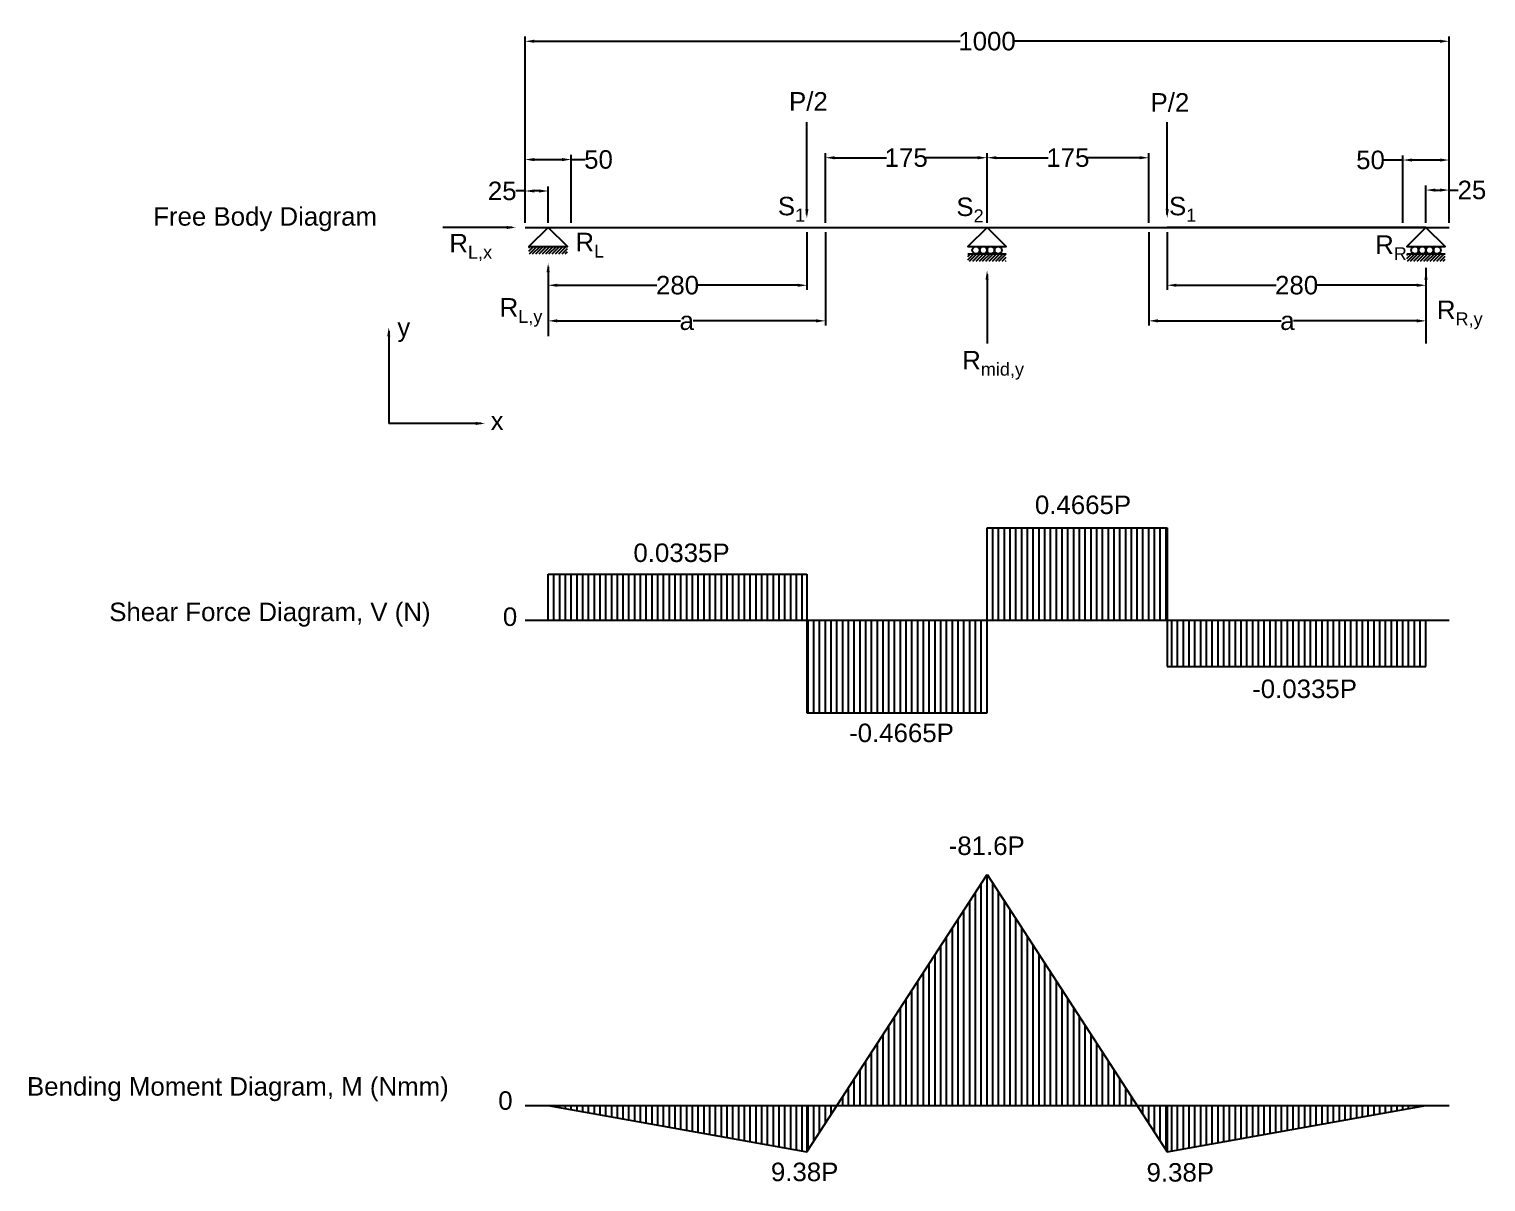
# Model space of a CAD drawing. Header units: millimetres. Extents: x 213 to 5859, y 548 to 2054.
# Drawn here: x 213 to 1790, y 805 to 2052 of the extents above; entities that cross this region are included whole.
import ezdxf

# ---------------------------------------------------------------- set-up
doc = ezdxf.new("R2010")
doc.units = ezdxf.units.MM
doc.header["$MEASUREMENT"] = 0
doc.styles.get("Standard").update_dxf_attribs({"font": 'arial.ttf'})
doc.dimstyles.get("Standard").update_dxf_attribs({"dimtxt": 20, "dimasz": 10, "dimexe": 5, "dimexo": 5, "dimgap": 0.09, "dimtad": 0, "dimtih": 1, "dimtoh": 1, "dimdec": 0, "dimzin": 0, "dimdsep": 46, "dimtxsty": 'Standard', "dimcen": 0.09, "dimadec": 0, "dimazin": 0, "dimtfac": 1, "dimtdec": 0, "dimtofl": 0, "dimtmove": 0, "dimatfit": 3, "dimfxl": 1, "dimtolj": 1, "dimtzin": 0, "dimarcsym": 0})
pattern_1 = [(45, (437.5, 1212.5), (-1.767767, 1.767767), [])]

# ---------------------------------------------------------------- blocks, each defined once
blk = doc.blocks.new('*D1')
at = {"color": 0, "lineweight": -2, "transparency": 16777216}
for p, q in [((750, 1842.5), (750, 2044)), ((760, 2039), (1221, 2039)), ((1740, 2039), (1279, 2039)), ((1750, 1842.5), (1750, 2044))]:
    blk.add_line(p, q, dxfattribs=at)
at = {"color": 0, "transparency": 16777216}
for points in [[(760, 2040.7), (760, 2037.3), (750, 2039)], [(1740, 2040.7), (1740, 2037.3), (1750, 2039)]]:
    blk.add_solid(points, dxfattribs=at)
at = {"layer": 'Defpoints', "color": 0, "transparency": 16777216}
for p in [(1750, 2039), (750, 1837.5), (1750, 1837.5)]:
    blk.add_point(p, dxfattribs=at)
at = {"color": 0, "transparency": 16777216, "insert": (1250, 2039), "char_height": 20, "attachment_point": 5}
blk.add_mtext('\\A1;1000', dxfattribs=at)
blk = doc.blocks.new('*D2')
at = {"color": 0, "lineweight": -2, "transparency": 16777216}
for p, q in [((750, 1877), (740, 1877)), ((750, 1842.5), (750, 1882)), ((765, 1877), (760, 1877)), ((775, 1842.5), (775, 1882))]:
    blk.add_line(p, q, dxfattribs=at)
at = {"color": 0, "transparency": 16777216}
for points in [[(760, 1878.7), (760, 1875.3), (750, 1877)], [(765, 1878.7), (765, 1875.3), (775, 1877)]]:
    blk.add_solid(points, dxfattribs=at)
at = {"layer": 'Defpoints', "color": 0, "transparency": 16777216}
for p in [(775, 1877), (750, 1837.5), (775, 1837.5)]:
    blk.add_point(p, dxfattribs=at)
at = {"color": 0, "transparency": 16777216, "insert": (725.3, 1877), "char_height": 20, "attachment_point": 5}
blk.add_mtext('\\A1;25', dxfattribs=at)
blk = doc.blocks.new('*D3')
at = {"color": 0, "lineweight": -2, "transparency": 16777216}
for p, q in [((750, 1842.5), (750, 1916)), ((760, 1911), (790, 1911)), ((800, 1842.5), (800, 1916)), ((800, 1911), (815.1, 1911))]:
    blk.add_line(p, q, dxfattribs=at)
at = {"color": 0, "transparency": 16777216}
for points in [[(760, 1912.7), (760, 1909.3), (750, 1911)], [(790, 1912.7), (790, 1909.3), (800, 1911)]]:
    blk.add_solid(points, dxfattribs=at)
at = {"layer": 'Defpoints', "color": 0, "transparency": 16777216}
for p in [(800, 1911), (750, 1837.5), (800, 1837.5)]:
    blk.add_point(p, dxfattribs=at)
at = {"color": 0, "transparency": 16777216, "insert": (829.5, 1911), "char_height": 20, "attachment_point": 5}
blk.add_mtext('\\A1;50', dxfattribs=at)
blk = doc.blocks.new('*D4')
at = {"color": 0, "lineweight": -2, "transparency": 16777216}
for p, q in [((1055, 1832.5), (1055, 1770)), ((775, 1794), (775, 1770)), ((785, 1775), (892.7, 1775)), ((1045, 1775), (937.3, 1775))]:
    blk.add_line(p, q, dxfattribs=at)
at = {"color": 0, "transparency": 16777216}
for points in [[(785, 1776.7), (785, 1773.3), (775, 1775)], [(1045, 1776.7), (1045, 1773.3), (1055, 1775)]]:
    blk.add_solid(points, dxfattribs=at)
at = {"layer": 'Defpoints', "color": 0, "transparency": 16777216}
for p in [(1055, 1837.5), (775, 1799), (1055, 1775)]:
    blk.add_point(p, dxfattribs=at)
at = {"color": 0, "transparency": 16777216, "insert": (915, 1775), "char_height": 20, "attachment_point": 5}
blk.add_mtext('\\A1;280', dxfattribs=at)
blk = doc.blocks.new('*D5')
at = {"color": 0, "lineweight": -2, "transparency": 16777216}
for p, q in [((1445, 1832.5), (1445, 1770)), ((1725, 1786), (1725, 1770)), ((1455, 1775), (1562.7, 1775)), ((1715, 1775), (1607.3, 1775))]:
    blk.add_line(p, q, dxfattribs=at)
at = {"color": 0, "transparency": 16777216}
for points in [[(1455, 1776.7), (1455, 1773.3), (1445, 1775)], [(1715, 1776.7), (1715, 1773.3), (1725, 1775)]]:
    blk.add_solid(points, dxfattribs=at)
at = {"layer": 'Defpoints', "color": 0, "transparency": 16777216}
for p in [(1445, 1837.5), (1725, 1791), (1445, 1775)]:
    blk.add_point(p, dxfattribs=at)
at = {"color": 0, "transparency": 16777216, "insert": (1585, 1775), "char_height": 20, "attachment_point": 5}
blk.add_mtext('\\A1;280', dxfattribs=at)
blk = doc.blocks.new('*D6')
at = {"color": 0, "lineweight": -2, "transparency": 16777216}
for p, q in [((1700, 1910.5), (1679.4, 1910.5)), ((1700, 1842.5), (1700, 1915.5)), ((1740, 1910.5), (1710, 1910.5)), ((1750, 1842.5), (1750, 1915.5))]:
    blk.add_line(p, q, dxfattribs=at)
at = {"color": 0, "transparency": 16777216}
for points in [[(1710, 1912.2), (1710, 1908.8), (1700, 1910.5)], [(1740, 1912.2), (1740, 1908.8), (1750, 1910.5)]]:
    blk.add_solid(points, dxfattribs=at)
at = {"layer": 'Defpoints', "color": 0, "transparency": 16777216}
for p in [(1750, 1910.5), (1700, 1837.5), (1750, 1837.5)]:
    blk.add_point(p, dxfattribs=at)
at = {"color": 0, "transparency": 16777216, "insert": (1665, 1910.5), "char_height": 20, "attachment_point": 5}
blk.add_mtext('\\A1;50', dxfattribs=at)
blk = doc.blocks.new('*D7')
at = {"color": 0, "lineweight": -2, "transparency": 16777216}
for p, q in [((1725, 1842.5), (1725, 1883)), ((1735, 1878), (1740, 1878)), ((1750, 1842.5), (1750, 1883)), ((1750, 1878), (1760, 1878))]:
    blk.add_line(p, q, dxfattribs=at)
at = {"color": 0, "transparency": 16777216}
for points in [[(1735, 1879.7), (1735, 1876.3), (1725, 1878)], [(1740, 1879.7), (1740, 1876.3), (1750, 1878)]]:
    blk.add_solid(points, dxfattribs=at)
at = {"layer": 'Defpoints', "color": 0, "transparency": 16777216}
for p in [(1750, 1878), (1725, 1837.5), (1750, 1837.5)]:
    blk.add_point(p, dxfattribs=at)
at = {"color": 0, "transparency": 16777216, "insert": (1774.7, 1878), "char_height": 20, "attachment_point": 5}
blk.add_mtext('\\A1;25', dxfattribs=at)
blk = doc.blocks.new('*D25')
at = {"color": 0, "lineweight": -2, "transparency": 16777216}
for p, q in [((1075, 1832.5), (1075, 1731.5)), ((775, 1794), (775, 1731.5)), ((785, 1736.5), (918.2, 1736.5)), ((1065, 1736.5), (931.8, 1736.5))]:
    blk.add_line(p, q, dxfattribs=at)
at = {"color": 0, "transparency": 16777216}
for points in [[(785, 1738.2), (785, 1734.8), (775, 1736.5)], [(1065, 1738.2), (1065, 1734.8), (1075, 1736.5)]]:
    blk.add_solid(points, dxfattribs=at)
at = {"layer": 'Defpoints', "color": 0, "transparency": 16777216}
for p in [(1075, 1837.5), (775, 1799), (1075, 1736.5)]:
    blk.add_point(p, dxfattribs=at)
at = {"color": 0, "transparency": 16777216, "insert": (925, 1736.5), "char_height": 20, "attachment_point": 5}
blk.add_mtext('\\A1;a', dxfattribs=at)
blk = doc.blocks.new('*D27')
at = {"color": 0, "lineweight": -2, "transparency": 16777216}
for p, q in [((1075, 1842.5), (1075, 1918)), ((1085, 1913), (1141.2, 1913)), ((1240, 1913), (1183.8, 1913)), ((1250, 1842.5), (1250, 1918))]:
    blk.add_line(p, q, dxfattribs=at)
at = {"color": 0, "transparency": 16777216}
for points in [[(1085, 1914.7), (1085, 1911.3), (1075, 1913)], [(1240, 1914.7), (1240, 1911.3), (1250, 1913)]]:
    blk.add_solid(points, dxfattribs=at)
at = {"layer": 'Defpoints', "color": 0, "transparency": 16777216}
for p in [(1250, 1913), (1075, 1837.5), (1250, 1837.5)]:
    blk.add_point(p, dxfattribs=at)
at = {"color": 0, "transparency": 16777216, "insert": (1162.5, 1913), "char_height": 20, "attachment_point": 5}
blk.add_mtext('\\A1;175', dxfattribs=at)
blk = doc.blocks.new('*D28')
at = {"color": 0, "lineweight": -2, "transparency": 16777216}
for p, q in [((1425, 1832.5), (1425, 1731.5)), ((1725, 1794), (1725, 1731.5)), ((1435, 1736.5), (1568.2, 1736.5)), ((1715, 1736.5), (1581.8, 1736.5))]:
    blk.add_line(p, q, dxfattribs=at)
at = {"color": 0, "transparency": 16777216}
for points in [[(1435, 1738.2), (1435, 1734.8), (1425, 1736.5)], [(1715, 1738.2), (1715, 1734.8), (1725, 1736.5)]]:
    blk.add_solid(points, dxfattribs=at)
at = {"layer": 'Defpoints', "color": 0, "transparency": 16777216}
for p in [(1425, 1837.5), (1725, 1799), (1425, 1736.5)]:
    blk.add_point(p, dxfattribs=at)
at = {"color": 0, "transparency": 16777216, "insert": (1575, 1736.5), "char_height": 20, "attachment_point": 5}
blk.add_mtext('\\A1;a', dxfattribs=at)
blk = doc.blocks.new('*D29')
at = {"color": 0, "lineweight": -2, "transparency": 16777216}
for p, q in [((1250, 1842.5), (1250, 1918)), ((1260, 1913), (1316.2, 1913)), ((1415, 1913), (1358.8, 1913)), ((1425, 1842.5), (1425, 1918))]:
    blk.add_line(p, q, dxfattribs=at)
at = {"color": 0, "transparency": 16777216}
for points in [[(1260, 1914.7), (1260, 1911.3), (1250, 1913)], [(1415, 1914.7), (1415, 1911.3), (1425, 1913)]]:
    blk.add_solid(points, dxfattribs=at)
at = {"layer": 'Defpoints', "color": 0, "transparency": 16777216}
for p in [(1250, 1913), (1250, 1837.5), (1425, 1837.5)]:
    blk.add_point(p, dxfattribs=at)
at = {"color": 0, "transparency": 16777216, "insert": (1337.5, 1913), "char_height": 20, "attachment_point": 5}
blk.add_mtext('\\A1;175', dxfattribs=at)

msp = doc.modelspace()

# ---------------------------------------------------------------- hatches: boundary and pattern name
h = msp.add_hatch()
h.set_pattern_fill('ANSI31', color=256, scale=20)
h.set_pattern_definition(pattern_1)
h.paths.add_polyline_path([(795.8, 1809), (795.8, 1817), (754.2, 1817), (754.2, 1809)])
h.paths.add_polyline_path([(1745.8, 1801), (1745.8, 1809), (1704.2, 1809), (1704.2, 1801)])
h = msp.add_hatch()
h.set_pattern_fill('ANSI31', color=256, scale=20)
h.set_pattern_definition(pattern_1)
h.paths.add_polyline_path([(1270.8, 1801), (1270.8, 1809), (1229.2, 1809), (1229.2, 1801)])
h = msp.add_hatch()
h.set_pattern_fill('ANSI31', color=256, scale=50, angle=45)
h.set_pattern_definition([(90, (0, 175), (-6.25, 0), [])])
h.paths.add_polyline_path([(775, 1462.5), (775, 1412.5), (1055, 1412.5), (1055, 1462.5)])
h.paths.add_polyline_path([(1250, 1312.5), (1250, 1412.5), (1055, 1412.5), (1055, 1312.5)])
h.paths.add_polyline_path([(1445, 1412.5), (1445, 1512.5), (1250, 1512.5), (1250, 1412.5)])
h.paths.add_polyline_path([(1725, 1362.5), (1725, 1412.5), (1445, 1412.5), (1445, 1362.5)])
h = msp.add_hatch()
h.set_pattern_fill('ANSI31', color=256, scale=50, angle=45)
h.set_pattern_definition([(90, (0, 75), (-6.25, 0), [])])
h.paths.add_polyline_path([(1055, 887.5), (775, 887.5), (1055, 837.5)])
h.paths.add_polyline_path([(1087.5, 887.5), (1055, 887.5), (1055, 837.5)])
h.paths.add_polyline_path([(1250, 1137.5), (1087.5, 887.5), (1250, 887.5)])
h.paths.add_polyline_path([(1250, 1137.5), (1250, 887.5), (1412.5, 887.5)])
h.paths.add_polyline_path([(1445, 887.5), (1412.5, 887.5), (1445, 837.5)])
h.paths.add_polyline_path([(1725, 887.5), (1445, 887.5), (1445, 837.5)])

# ---------------------------------------------------------------- linework, layer by layer
for p, q in [((750, 1837.5), (775, 1837.5)), ((775, 1837.5), (800, 1837.5)), ((775, 1837.5), (1055, 1837.5)), ((775, 1837.5), (1075, 1837.5)), ((800, 1837.5), (1098, 1837.5)), ((1098, 1837.5), (1250, 1837.5)), ((1250, 1837.5), (1402, 1837.5)), ((1402, 1837.5), (1700, 1837.5)), ((1725, 1837.5), (1445, 1837.5)), ((1700, 1837.5), (1725, 1837.5)), ((1725, 1837.5), (1750, 1837.5)), ((1229.2, 1809), (1270.8, 1809)), ((1704.2, 1809), (1745.8, 1809)), ((1250, 1312.5), (1250, 1512.5)), ((1250, 1512.5), (1445, 1512.5)), ((1445, 1512.5), (1445, 1362.5)), ((775, 1412.5), (775, 1462.5)), ((775, 1462.5), (1055, 1462.5)), ((1055, 1462.5), (1055, 1312.5)), ((750, 1412.5), (775, 1412.5)), ((775, 1412.5), (1055, 1412.5)), ((1055, 1412.5), (1250, 1412.5)), ((1250, 1412.5), (1445, 1412.5)), ((1445, 1412.5), (1725, 1412.5)), ((1725, 1412.5), (1750, 1412.5)), ((1725, 1362.5), (1725, 1412.5)), ((1445, 1362.5), (1725, 1362.5)), ((1055, 1312.5), (1250, 1312.5)), ((1055, 837.5), (1250, 1137.5)), ((1250, 887.5), (1250, 1137.5)), ((1250, 1137.5), (1445, 837.5)), ((750, 887.5), (775, 887.5)), ((775, 887.5), (1055, 887.5)), ((775, 887.5), (1055, 837.5)), ((1055, 887.5), (1250, 887.5)), ((1055, 887.5), (1055, 837.5)), ((1250, 887.5), (1445, 887.5)), ((1445, 887.5), (1725, 887.5)), ((1445, 887.5), (1445, 837.5)), ((1445, 837.5), (1725, 887.5)), ((1725, 887.5), (1750, 887.5))]:
    msp.add_line(p, q)
for points in [[(1055, 1851.5), (1055, 1951.5)], [(1445, 1851.5), (1445, 1951.5)], [(736, 1837.5), (661, 1837.5)], [(775, 1795), (775, 1720)], [(1250, 1787), (1250, 1712)], [(1725, 1787), (1725, 1712)], [(602.5, 1725.5), (602.5, 1625.5)], [(702.5, 1625.5), (602.5, 1625.5)]]:
    msp.add_lwpolyline(points)
for points in [[(775, 1837.5), (754.2, 1817), (795.8, 1817)], [(1250, 1837.5), (1229.2, 1817), (1270.8, 1817)], [(1725, 1837.5), (1704.2, 1817), (1745.8, 1817)]]:
    msp.add_lwpolyline(points, close=True)
for centre in [(1238, 1813), (1246, 1813), (1254, 1813), (1262, 1813), (1713, 1813), (1721, 1813), (1729, 1813), (1737, 1813)]:
    msp.add_circle(centre, 4)
for points in [[(1056.7, 1857.4), (1055, 1847.5), (1053.3, 1857.4)], [(1446.7, 1857.4), (1445, 1847.5), (1443.3, 1857.4)], [(730.1, 1839.2), (740, 1837.5), (730.1, 1835.8)], [(773.3, 1789.1), (775, 1799), (776.7, 1789.1)], [(1248.3, 1781.1), (1250, 1791), (1251.7, 1781.1)], [(1723.3, 1781.1), (1725, 1791), (1726.7, 1781.1)], [(600.8, 1719.6), (602.5, 1729.5), (604.2, 1719.6)], [(696.6, 1627.2), (706.5, 1625.5), (696.6, 1623.8)]]:
    msp.add_solid(points)

# ---------------------------------------------------------------- texts
at = {"char_height": 20}
for s, width, heights, insert, attachment_point in [('P/2 ', 20, [11.6], (1035.7, 1984), 1), ('P/2', 20, [11.6], (1426.9, 1982.9), 1), ('Free Body Diagram', 246.731, [27], (347.6, 1859.5), 1), ('\\A1;S{\\H0.7x;\\S^ 1;}', 20, [11.6], (1023.6, 1870.7), 1), ('\\A1;S{\\H0.7x;\\S^ 2;}', 20, [11.6], (1216.8, 1869.9), 1), ('\\A1;S{\\H0.7x;\\S^ 1;}', 20, [11.6], (1476.4, 1870.7), 3), ('\\A1;R{\\H0.7x;\\S^ L,x;}', 20, [11.6], (668.1, 1830.6), 1), ('\\A1;R{\\H0.7x;\\S^ L;}', 20, [11.6], (804.5, 1831.8), 1), ('\\A1;R{\\H0.7x;\\S^ R;}', 20, [11.6], (1670, 1829), 1), ('\\A1;R{\\H0.7x;\\S^ L,y;}', 20, [11.6], (722.5, 1761.1), 1), ('\\A1;R{\\H0.7x;\\S^ R,y;}', 20, [11.6], (1736.8, 1758.5), 1), ('y', 20, [11.6], (611.8, 1739.6), 1), ('\\A1;R{\\H0.7x;\\S^ mid,y;}', 20, [11.6], (1223.1, 1704), 1), ('x', 20, [11.6], (712.8, 1638.3), 1), ('\\A1;0.4665P', 20, [11.6], (1301.8, 1547.5), 1), ('\\A1;0.0335P', 20, [11.6], (867.3, 1495.6), 1), ('Shear Force Diagram, V (N)', 370.138, [15.4], (300, 1431.6), 1), ('0', 20, [11.4], (726, 1426.4), 1), ('\\A1;-0.0335P', 20, [11.6], (1536.9, 1348.4), 1), ('\\A1;-0.4665P', 21.212, [11.6], (1100.7, 1300.7), 1), ('\\A1;-81.6P', 20, [11.6], (1208.5, 1178.6), 1), ('Bending Moment Diagram, M (Nmm)', 470.877, [30.7], (211, 918.2), 1), ('0', 20, [11.4], (721, 902.9), 1), ('9.38P', 41.407, [30], (1016.1, 825.7), 1), ('9.38P', 41.407, [30], (1422.6, 825.2), 1)]:
    msp.add_mtext_dynamic_manual_height_columns(s, width=width, gutter_width=100, heights=heights, dxfattribs=dict(at, insert=insert, attachment_point=attachment_point))

# ---------------------------------------------------------------- dimensions: what is measured, and where the dimension line sits
for base, p1, p2, picture, middle in [((1750, 2039), (750, 1837.5), (1750, 1837.5), '*D1', (1250, 2039)), ((800, 1911), (750, 1837.5), (800, 1837.5), '*D3', (829.5, 1911)), ((1750, 1910.5), (1700, 1837.5), (1750, 1837.5), '*D6', (1665, 1910.5)), ((775, 1877), (750, 1837.5), (775, 1837.5), '*D2', (725.3, 1877))]:
    dim = msp.add_linear_dim(base=base, p1=p1, p2=p2, dimstyle='Standard')
    dim.commit()
    dim.dimension.update_dxf_attribs({"geometry": picture, "text_midpoint": middle, "dimtype": 160})
for base, p1, p2, picture, middle in [((1250, 1913), (1075, 1837.5), (1250, 1837.5), '*D27', (1162.5, 1913)), ((1750, 1878), (1725, 1837.5), (1750, 1837.5), '*D7', (1774.7, 1878)), ((1055, 1775), (775, 1799), (1055, 1837.5), '*D4', (915, 1775)), ((1445, 1775), (1725, 1791), (1445, 1837.5), '*D5', (1585, 1775))]:
    dim = msp.add_linear_dim(base=base, p1=p1, p2=p2, dimstyle='Standard')
    dim.commit()
    dim.dimension.update_dxf_attribs({"geometry": picture, "text_midpoint": middle})
dim = msp.add_linear_dim(base=(1250, 1913), p1=(1425, 1837.5), p2=(1250, 1837.5), angle=180, dimstyle='Standard')
dim.commit()
dim.dimension.update_dxf_attribs({"geometry": '*D29', "text_midpoint": (1337.5, 1913)})
dim = msp.add_linear_dim(base=(1075, 1736.5), p1=(775, 1799), p2=(1075, 1837.5), text='a', dimstyle='Standard')
dim.commit()
dim.dimension.update_dxf_attribs({"geometry": '*D25', "text_midpoint": (925, 1736.5)})
dim = msp.add_linear_dim(base=(1425, 1736.5), p1=(1725, 1799), p2=(1425, 1837.5), angle=180, text='a', dimstyle='Standard')
dim.commit()
dim.dimension.update_dxf_attribs({"geometry": '*D28', "text_midpoint": (1575, 1736.5)})

doc.saveas('drawing.dxf')
